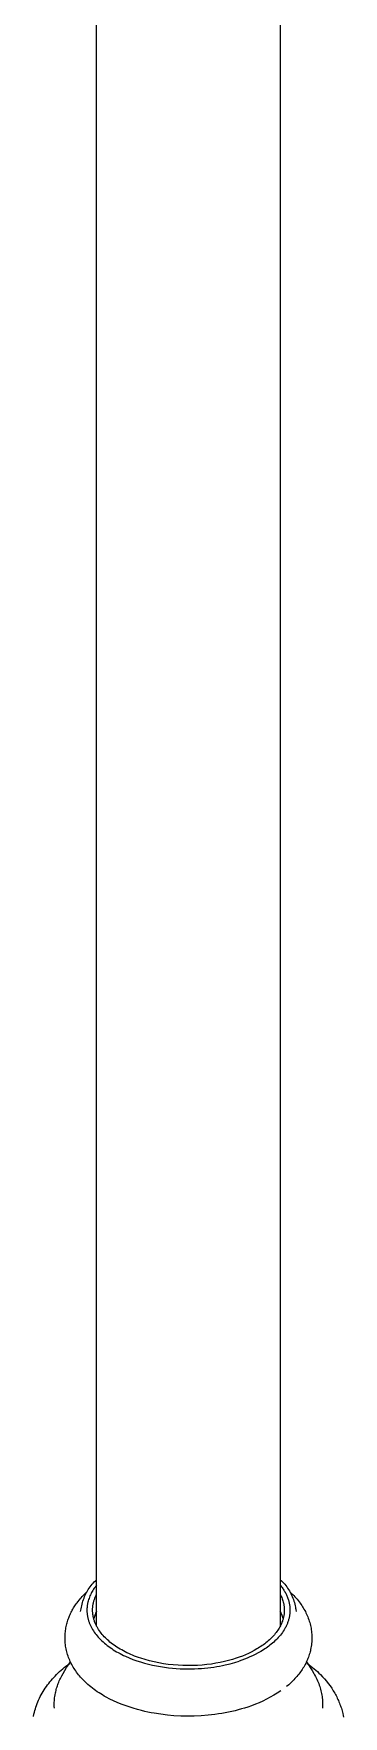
# Model space of a CAD drawing. Header units: millimetres. Extents: x -124 to 15640, y 659 to 4121.
# Drawn here: x 4044 to 4145, y 2777 to 3328 of the extents above; entities that cross this region are included whole.
import ezdxf

# ---------------------------------------------------------------- set-up
doc = ezdxf.new("R2010")
doc.units = ezdxf.units.MM
doc.layers.add('ZANO_R', color=7, linetype='Continuous', lineweight=0)

msp = doc.modelspace()

# ---------------------------------------------------------------- linework, layer by layer
at = {"layer": 'ZANO_R'}
for p, q in [((4064.24, 2806.34), (4064.24, 3370.68)), ((4124.54, 3370.68), (4124.54, 2806.34)), ((4059.47, 2815.97), (4059.78, 2816.3)), ((4059.78, 2816.3), (4060.42, 2816.94)), ((4060.3, 2816), (4060.52, 2816.48)), ((4060.42, 2816.94), (4061.08, 2817.57)), ((4060.52, 2816.48), (4060.75, 2816.95)), ((4060.75, 2816.95), (4060.99, 2817.42)), ((4060.99, 2817.42), (4061.25, 2817.87)), ((4061.25, 2817.87), (4061.52, 2818.32)), ((4061.52, 2818.32), (4061.82, 2818.76)), ((4061.82, 2818.76), (4062.12, 2819.18)), ((4062.22, 2816.58), (4062.05, 2816.2)), ((4062.12, 2819.18), (4062.44, 2819.6)), ((4062.4, 2816.95), (4062.22, 2816.58)), ((4062.6, 2817.32), (4062.4, 2816.95)), ((4062.44, 2819.6), (4062.77, 2820.01)), ((4062.8, 2817.68), (4062.6, 2817.32)), ((4062.77, 2820.01), (4063.12, 2820.4)), ((4063.02, 2818.04), (4062.8, 2817.68)), ((4063.24, 2818.39), (4063.02, 2818.04)), ((4063.12, 2820.4), (4063.48, 2820.78)), ((4063.48, 2818.74), (4063.24, 2818.39)), ((4063.48, 2820.78), (4063.85, 2821.15)), ((4063.72, 2819.08), (4063.48, 2818.74)), ((4063.98, 2819.41), (4063.72, 2819.08)), ((4063.85, 2821.15), (4064.24, 2821.51)), ((4063.9, 2816.04), (4064.01, 2816.27)), ((4064.24, 2819.74), (4063.98, 2819.41)), ((4064.01, 2816.27), (4064.12, 2816.51)), ((4064.12, 2816.51), (4064.24, 2816.74)), ((4124.54, 2821.51), (4124.92, 2821.15)), ((4124.54, 2819.74), (4124.75, 2819.48)), ((4124.54, 2816.74), (4124.71, 2816.39)), ((4124.71, 2816.39), (4124.88, 2816.03)), ((4124.75, 2819.48), (4124.95, 2819.22)), ((4124.92, 2821.15), (4125.3, 2820.78)), ((4124.95, 2819.22), (4125.14, 2818.95)), ((4125.14, 2818.95), (4125.33, 2818.69)), ((4125.3, 2820.78), (4125.66, 2820.4)), ((4125.33, 2818.69), (4125.51, 2818.42)), ((4125.51, 2818.42), (4125.69, 2818.15)), ((4125.66, 2820.4), (4126, 2820.01)), ((4125.69, 2818.15), (4125.85, 2817.88)), ((4125.85, 2817.88), (4126.01, 2817.61)), ((4126, 2820.01), (4126.34, 2819.6)), ((4126.01, 2817.61), (4126.17, 2817.34)), ((4126.17, 2817.34), (4126.31, 2817.07)), ((4126.31, 2817.07), (4126.45, 2816.8)), ((4126.34, 2819.6), (4126.66, 2819.18)), ((4126.45, 2816.8), (4126.58, 2816.52)), ((4126.58, 2816.52), (4126.7, 2816.25)), ((4126.66, 2819.18), (4126.96, 2818.76)), ((4126.96, 2818.76), (4127.25, 2818.32)), ((4127.25, 2818.32), (4127.53, 2817.87)), ((4127.53, 2817.87), (4127.79, 2817.42)), ((4127.69, 2817.57), (4128.16, 2817.13)), ((4127.79, 2817.42), (4128.03, 2816.95)), ((4128.03, 2816.95), (4128.26, 2816.48)), ((4128.16, 2817.13), (4128.62, 2816.68)), ((4128.26, 2816.48), (4128.47, 2816)), ((4128.62, 2816.68), (4128.99, 2816.3)), ((4128.99, 2816.3), (4129.35, 2815.92)), ((4055.72, 2810.48), (4055.89, 2810.85)), ((4055.89, 2810.85), (4056.08, 2811.21)), ((4056.08, 2811.21), (4056.27, 2811.57)), ((4056.27, 2811.57), (4056.47, 2811.92)), ((4056.47, 2811.92), (4056.68, 2812.27)), ((4056.68, 2812.27), (4056.9, 2812.62)), ((4056.9, 2812.62), (4057.12, 2812.97)), ((4057.12, 2812.97), (4057.35, 2813.31)), ((4057.35, 2813.31), (4057.58, 2813.64)), ((4057.58, 2813.64), (4057.82, 2813.97)), ((4057.82, 2813.97), (4058.07, 2814.3)), ((4058.07, 2814.3), (4058.58, 2814.94)), ((4058.58, 2814.94), (4058.87, 2815.29)), ((4058.87, 2815.29), (4059.17, 2815.63)), ((4058.99, 2811.11), (4059.27, 2812.4)), ((4059.17, 2815.63), (4059.47, 2815.97)), ((4059.21, 2811.96), (4059.29, 2812.48)), ((4059.29, 2812.48), (4059.38, 2812.99)), ((4059.38, 2812.99), (4059.49, 2813.51)), ((4059.49, 2813.51), (4059.62, 2814.02)), ((4059.62, 2814.02), (4059.77, 2814.52)), ((4059.77, 2814.52), (4059.93, 2815.02)), ((4059.93, 2815.02), (4060.11, 2815.51)), ((4060.11, 2815.51), (4060.3, 2816)), ((4061.07, 2811.94), (4061.06, 2811.73)), ((4061.06, 2811.73), (4061.06, 2811.52)), ((4061.06, 2811.52), (4061.06, 2811.3)), ((4061.06, 2811.3), (4061.07, 2811.09)), ((4061.08, 2812.15), (4061.07, 2811.94)), ((4061.07, 2811.09), (4061.08, 2810.87)), ((4061.09, 2812.36), (4061.08, 2812.15)), ((4061.08, 2810.87), (4061.1, 2810.66)), ((4061.11, 2812.58), (4061.09, 2812.36)), ((4061.13, 2812.78), (4061.11, 2812.58)), ((4061.16, 2812.99), (4061.13, 2812.78)), ((4061.19, 2813.2), (4061.16, 2812.99)), ((4061.22, 2813.41), (4061.19, 2813.2)), ((4061.25, 2813.61), (4061.22, 2813.41)), ((4061.3, 2813.82), (4061.25, 2813.61)), ((4061.34, 2814.02), (4061.3, 2813.82)), ((4061.39, 2814.23), (4061.34, 2814.02)), ((4061.44, 2814.43), (4061.39, 2814.23)), ((4061.49, 2814.63), (4061.44, 2814.43)), ((4061.61, 2815.03), (4061.49, 2814.63)), ((4061.75, 2815.42), (4061.61, 2815.03)), ((4061.89, 2815.81), (4061.75, 2815.42)), ((4062.05, 2816.2), (4061.89, 2815.81)), ((4062.92, 2811.74), (4062.93, 2811.98)), ((4062.92, 2811.5), (4062.92, 2811.74)), ((4062.93, 2811.27), (4062.92, 2811.5)), ((4062.93, 2811.98), (4062.94, 2812.22)), ((4062.93, 2811.03), (4062.93, 2811.27)), ((4062.95, 2810.79), (4062.93, 2811.03)), ((4062.94, 2812.22), (4062.96, 2812.46)), ((4062.97, 2810.55), (4062.95, 2810.79)), ((4062.96, 2812.46), (4062.99, 2812.7)), ((4062.99, 2812.7), (4063.02, 2812.94)), ((4063.02, 2812.94), (4063.05, 2813.18)), ((4063.05, 2813.18), (4063.09, 2813.42)), ((4063.09, 2813.42), (4063.14, 2813.66)), ((4063.14, 2813.66), (4063.19, 2813.9)), ((4063.19, 2813.9), (4063.24, 2814.14)), ((4063.24, 2814.14), (4063.31, 2814.38)), ((4063.31, 2814.38), (4063.38, 2814.62)), ((4063.38, 2814.62), (4063.45, 2814.86)), ((4063.45, 2814.86), (4063.53, 2815.09)), ((4063.53, 2815.09), (4063.61, 2815.33)), ((4063.61, 2815.33), (4063.7, 2815.57)), ((4063.7, 2815.57), (4063.8, 2815.8)), ((4063.8, 2815.8), (4063.9, 2816.04)), ((4064.07, 2810.86), (4063.91, 2810.52)), ((4064.24, 2811.19), (4064.07, 2810.86)), ((4124.7, 2810.86), (4124.54, 2811.19)), ((4124.86, 2810.52), (4124.7, 2810.86)), ((4124.88, 2816.03), (4125.03, 2815.67)), ((4125.03, 2815.67), (4125.17, 2815.3)), ((4125.17, 2815.3), (4125.3, 2814.94)), ((4125.3, 2814.94), (4125.42, 2814.56)), ((4125.42, 2814.56), (4125.52, 2814.19)), ((4125.52, 2814.19), (4125.56, 2814)), ((4125.56, 2814), (4125.61, 2813.81)), ((4125.61, 2813.81), (4125.65, 2813.62)), ((4125.65, 2813.62), (4125.68, 2813.43)), ((4125.68, 2813.43), (4125.72, 2813.24)), ((4125.72, 2813.24), (4125.74, 2813.05)), ((4125.74, 2813.05), (4125.77, 2812.86)), ((4125.77, 2812.86), (4125.79, 2812.67)), ((4125.79, 2812.67), (4125.81, 2812.47)), ((4125.81, 2812.47), (4125.83, 2812.28)), ((4125.83, 2810.92), (4125.82, 2810.72)), ((4125.83, 2812.28), (4125.84, 2812.09)), ((4125.84, 2811.11), (4125.83, 2810.92)), ((4125.84, 2812.09), (4125.85, 2811.89)), ((4125.85, 2811.31), (4125.84, 2811.11)), ((4125.85, 2811.89), (4125.85, 2811.7)), ((4125.85, 2811.7), (4125.85, 2811.5)), ((4125.85, 2811.5), (4125.85, 2811.31)), ((4126.7, 2816.25), (4126.82, 2815.97)), ((4126.82, 2815.97), (4126.93, 2815.7)), ((4126.93, 2815.7), (4127.03, 2815.42)), ((4127.03, 2815.42), (4127.12, 2815.15)), ((4127.12, 2815.15), (4127.21, 2814.87)), ((4127.21, 2814.87), (4127.29, 2814.6)), ((4127.29, 2814.6), (4127.36, 2814.32)), ((4127.36, 2814.32), (4127.43, 2814.05)), ((4127.43, 2814.05), (4127.49, 2813.77)), ((4127.49, 2813.77), (4127.54, 2813.5)), ((4127.54, 2813.5), (4127.59, 2813.22)), ((4127.59, 2813.22), (4127.62, 2812.95)), ((4127.62, 2812.95), (4127.66, 2812.68)), ((4127.66, 2812.68), (4127.68, 2812.4)), ((4127.69, 2810.79), (4127.67, 2810.52)), ((4127.68, 2812.4), (4127.7, 2812.13)), ((4127.7, 2811.05), (4127.69, 2810.79)), ((4127.7, 2812.13), (4127.71, 2811.86)), ((4127.71, 2811.32), (4127.7, 2811.05)), ((4127.71, 2811.86), (4127.71, 2811.59)), ((4127.71, 2811.59), (4127.71, 2811.32)), ((4128.47, 2816), (4128.67, 2815.51)), ((4128.67, 2815.51), (4128.85, 2815.02)), ((4128.85, 2815.02), (4129.01, 2814.52)), ((4129.01, 2814.52), (4129.15, 2814.02)), ((4129.15, 2814.02), (4129.28, 2813.51)), ((4129.28, 2813.51), (4129.39, 2812.99)), ((4129.35, 2815.92), (4129.7, 2815.52)), ((4129.39, 2812.99), (4129.49, 2812.48)), ((4129.49, 2812.48), (4129.56, 2811.96)), ((4129.51, 2812.4), (4129.78, 2811.11)), ((4129.7, 2815.52), (4130.05, 2815.12)), ((4130.05, 2815.12), (4130.38, 2814.72)), ((4130.38, 2814.72), (4130.7, 2814.31)), ((4130.7, 2814.31), (4131.02, 2813.89)), ((4131.02, 2813.89), (4131.32, 2813.46)), ((4131.32, 2813.46), (4131.58, 2813.08)), ((4131.58, 2813.08), (4131.84, 2812.69)), ((4131.84, 2812.69), (4132.08, 2812.29)), ((4132.08, 2812.29), (4132.32, 2811.89)), ((4132.32, 2811.89), (4132.55, 2811.49)), ((4132.55, 2811.49), (4132.77, 2811.08)), ((4132.77, 2811.08), (4132.97, 2810.66)), ((4054.04, 2804.91), (4054.1, 2805.35)), ((4054.1, 2805.35), (4054.18, 2805.79)), ((4054.18, 2805.79), (4054.27, 2806.23)), ((4054.27, 2806.23), (4054.36, 2806.63)), ((4054.36, 2806.63), (4054.46, 2807.03)), ((4054.46, 2807.03), (4054.56, 2807.43)), ((4054.56, 2807.43), (4054.68, 2807.83)), ((4054.68, 2807.83), (4054.8, 2808.22)), ((4054.8, 2808.22), (4054.94, 2808.6)), ((4054.94, 2808.6), (4055.08, 2808.99)), ((4055.08, 2808.99), (4055.23, 2809.37)), ((4055.23, 2809.37), (4055.38, 2809.74)), ((4055.38, 2809.74), (4055.55, 2810.12)), ((4055.55, 2810.12), (4055.72, 2810.48)), ((4061.1, 2810.66), (4061.12, 2810.44)), ((4061.12, 2810.44), (4061.14, 2810.22)), ((4061.14, 2810.22), (4061.17, 2810.01)), ((4061.17, 2810.01), (4061.2, 2809.79)), ((4061.2, 2809.79), (4061.24, 2809.57)), ((4061.24, 2809.57), (4061.28, 2809.35)), ((4061.28, 2809.35), (4061.32, 2809.14)), ((4061.32, 2809.14), (4061.37, 2808.92)), ((4061.37, 2808.92), (4061.43, 2808.7)), ((4061.43, 2808.7), (4061.49, 2808.48)), ((4061.49, 2808.48), (4061.55, 2808.26)), ((4061.55, 2808.26), (4061.62, 2808.04)), ((4061.62, 2808.04), (4061.69, 2807.83)), ((4061.69, 2807.83), (4061.77, 2807.61)), ((4061.77, 2807.61), (4061.85, 2807.39)), ((4061.85, 2807.39), (4061.93, 2807.17)), ((4061.93, 2807.17), (4062.02, 2806.95)), ((4062.02, 2806.95), (4062.12, 2806.74)), ((4062.12, 2806.74), (4062.22, 2806.52)), ((4062.22, 2806.52), (4062.32, 2806.3)), ((4062.32, 2806.3), (4062.43, 2806.08)), ((4062.43, 2806.08), (4062.66, 2805.65)), ((4062.66, 2805.65), (4062.91, 2805.22)), ((4062.99, 2810.32), (4062.97, 2810.55)), ((4063.02, 2810.08), (4062.99, 2810.32)), ((4063.06, 2809.85), (4063.02, 2810.08)), ((4063.1, 2809.61), (4063.06, 2809.85)), ((4063.15, 2809.38), (4063.1, 2809.61)), ((4063.2, 2809.15), (4063.15, 2809.38)), ((4063.25, 2808.92), (4063.2, 2809.15)), ((4063.31, 2808.69), (4063.25, 2808.92)), ((4063.39, 2809.13), (4063.29, 2808.77)), ((4063.38, 2808.46), (4063.31, 2808.69)), ((4063.45, 2808.23), (4063.38, 2808.46)), ((4063.51, 2809.48), (4063.39, 2809.13)), ((4063.52, 2808.01), (4063.45, 2808.23)), ((4063.63, 2809.83), (4063.51, 2809.48)), ((4063.6, 2807.78), (4063.52, 2808.01)), ((4063.69, 2807.56), (4063.6, 2807.78)), ((4063.77, 2810.18), (4063.63, 2809.83)), ((4063.78, 2807.34), (4063.69, 2807.56)), ((4063.91, 2810.52), (4063.77, 2810.18)), ((4063.87, 2807.11), (4063.78, 2807.34)), ((4063.97, 2806.89), (4063.87, 2807.11)), ((4064.07, 2806.68), (4063.97, 2806.89)), ((4064.18, 2806.46), (4064.07, 2806.68)), ((4064.29, 2806.24), (4064.18, 2806.46)), ((4064.41, 2806.03), (4064.29, 2806.24)), ((4064.52, 2805.82), (4064.41, 2806.03)), ((4064.65, 2805.61), (4064.52, 2805.82)), ((4064.91, 2805.19), (4064.65, 2805.61)), ((4123.95, 2805.32), (4123.7, 2804.95)), ((4124.17, 2805.69), (4123.95, 2805.32)), ((4124.39, 2806.07), (4124.17, 2805.69)), ((4124.59, 2806.44), (4124.39, 2806.07)), ((4124.77, 2806.83), (4124.59, 2806.44)), ((4124.95, 2807.21), (4124.77, 2806.83)), ((4125.01, 2810.18), (4124.86, 2810.52)), ((4125.1, 2807.6), (4124.95, 2807.21)), ((4125.14, 2809.83), (4125.01, 2810.18)), ((4125.24, 2807.98), (4125.1, 2807.6)), ((4125.27, 2809.48), (4125.14, 2809.83)), ((4125.31, 2808.18), (4125.24, 2807.98)), ((4125.38, 2809.13), (4125.27, 2809.48)), ((4125.37, 2808.37), (4125.31, 2808.18)), ((4125.43, 2808.57), (4125.37, 2808.37)), ((4125.48, 2808.77), (4125.38, 2809.13)), ((4125.48, 2808.76), (4125.43, 2808.57)), ((4125.53, 2808.96), (4125.48, 2808.76)), ((4125.58, 2809.15), (4125.53, 2808.96)), ((4125.62, 2809.35), (4125.58, 2809.15)), ((4125.66, 2809.55), (4125.62, 2809.35)), ((4125.7, 2809.74), (4125.66, 2809.55)), ((4125.73, 2809.94), (4125.7, 2809.74)), ((4125.76, 2810.13), (4125.73, 2809.94)), ((4125.78, 2810.33), (4125.76, 2810.13)), ((4125.8, 2810.53), (4125.78, 2810.33)), ((4125.93, 2805.33), (4125.79, 2805.1)), ((4125.82, 2810.72), (4125.8, 2810.53)), ((4126.06, 2805.56), (4125.93, 2805.33)), ((4126.19, 2805.79), (4126.06, 2805.56)), ((4126.31, 2806.02), (4126.19, 2805.79)), ((4126.43, 2806.25), (4126.31, 2806.02)), ((4126.54, 2806.49), (4126.43, 2806.25)), ((4126.65, 2806.73), (4126.54, 2806.49)), ((4126.76, 2806.97), (4126.65, 2806.73)), ((4126.86, 2807.21), (4126.76, 2806.97)), ((4126.95, 2807.45), (4126.86, 2807.21)), ((4127.04, 2807.7), (4126.95, 2807.45)), ((4127.13, 2807.95), (4127.04, 2807.7)), ((4127.21, 2808.2), (4127.13, 2807.95)), ((4127.28, 2808.45), (4127.21, 2808.2)), ((4127.35, 2808.7), (4127.28, 2808.45)), ((4127.41, 2808.96), (4127.35, 2808.7)), ((4127.47, 2809.22), (4127.41, 2808.96)), ((4127.52, 2809.47), (4127.47, 2809.22)), ((4127.57, 2809.73), (4127.52, 2809.47)), ((4127.61, 2810), (4127.57, 2809.73)), ((4127.64, 2810.26), (4127.61, 2810)), ((4127.67, 2810.52), (4127.64, 2810.26)), ((4132.97, 2810.66), (4133.17, 2810.24)), ((4133.17, 2810.24), (4133.37, 2809.8)), ((4133.37, 2809.8), (4133.56, 2809.35)), ((4133.56, 2809.35), (4133.73, 2808.89)), ((4133.73, 2808.89), (4133.9, 2808.43)), ((4133.9, 2808.43), (4134.05, 2807.97)), ((4134.05, 2807.97), (4134.19, 2807.5)), ((4134.19, 2807.5), (4134.32, 2807.03)), ((4134.32, 2807.03), (4134.43, 2806.56)), ((4134.43, 2806.56), (4134.54, 2806.08)), ((4134.54, 2806.08), (4134.63, 2805.6)), ((4134.63, 2805.6), (4134.71, 2805.12)), ((4053.87, 2802.68), (4053.88, 2803.12)), ((4053.87, 2802.19), (4053.87, 2802.68)), ((4053.89, 2801.71), (4053.87, 2802.19)), ((4053.88, 2803.12), (4053.91, 2803.57)), ((4053.91, 2801.23), (4053.89, 2801.71)), ((4053.91, 2803.57), (4053.94, 2804.02)), ((4053.95, 2800.74), (4053.91, 2801.23)), ((4053.94, 2804.02), (4053.98, 2804.46)), ((4054.01, 2800.26), (4053.95, 2800.74)), ((4053.98, 2804.46), (4054.04, 2804.91)), ((4054.07, 2799.78), (4054.01, 2800.26)), ((4054.15, 2799.31), (4054.07, 2799.78)), ((4062.91, 2805.22), (4063.18, 2804.8)), ((4063.18, 2804.8), (4063.46, 2804.37)), ((4063.46, 2804.37), (4063.77, 2803.95)), ((4063.77, 2803.95), (4064.09, 2803.53)), ((4064.09, 2803.53), (4064.42, 2803.12)), ((4064.42, 2803.12), (4064.78, 2802.71)), ((4064.78, 2802.71), (4065.15, 2802.31)), ((4065.18, 2804.78), (4064.91, 2805.19)), ((4065.15, 2802.31), (4065.54, 2801.91)), ((4065.47, 2804.38), (4065.18, 2804.78)), ((4065.77, 2803.99), (4065.47, 2804.38)), ((4065.54, 2801.91), (4065.94, 2801.52)), ((4066.09, 2803.6), (4065.77, 2803.99)), ((4065.94, 2801.52), (4066.36, 2801.13)), ((4066.42, 2803.22), (4066.09, 2803.6)), ((4066.36, 2801.13), (4066.8, 2800.75)), ((4066.76, 2802.85), (4066.42, 2803.22)), ((4067.11, 2802.49), (4066.76, 2802.85)), ((4066.8, 2800.75), (4067.25, 2800.37)), ((4067.47, 2802.14), (4067.11, 2802.49)), ((4067.25, 2800.37), (4067.72, 2800)), ((4067.84, 2801.79), (4067.47, 2802.14)), ((4067.72, 2800), (4068.2, 2799.64)), ((4068.22, 2801.45), (4067.84, 2801.79)), ((4068.63, 2801.11), (4068.22, 2801.45)), ((4069.05, 2800.77), (4068.63, 2801.11)), ((4069.49, 2800.43), (4069.05, 2800.77)), ((4069.95, 2800.1), (4069.49, 2800.43)), ((4070.42, 2799.77), (4069.95, 2800.1)), ((4070.91, 2799.45), (4070.42, 2799.77)), ((4118.61, 2799.95), (4118.18, 2799.66)), ((4119.02, 2800.24), (4118.61, 2799.95)), ((4119.43, 2800.54), (4119.02, 2800.24)), ((4119.82, 2800.85), (4119.43, 2800.54)), ((4120.21, 2801.16), (4119.82, 2800.85)), ((4120.58, 2801.48), (4120.21, 2801.16)), ((4120.73, 2799.76), (4120.31, 2799.45)), ((4120.95, 2801.8), (4120.58, 2801.48)), ((4121.15, 2800.08), (4120.73, 2799.76)), ((4121.3, 2802.13), (4120.95, 2801.8)), ((4121.56, 2800.41), (4121.15, 2800.08)), ((4121.65, 2802.47), (4121.3, 2802.13)), ((4121.97, 2800.74), (4121.56, 2800.41)), ((4121.98, 2802.81), (4121.65, 2802.47)), ((4122.37, 2801.09), (4121.97, 2800.74)), ((4122.3, 2803.15), (4121.98, 2802.81)), ((4122.6, 2803.5), (4122.3, 2803.15)), ((4122.76, 2801.45), (4122.37, 2801.09)), ((4122.9, 2803.86), (4122.6, 2803.5)), ((4123.14, 2801.82), (4122.76, 2801.45)), ((4123.18, 2804.22), (4122.9, 2803.86)), ((4123.52, 2802.19), (4123.14, 2801.82)), ((4123.45, 2804.58), (4123.18, 2804.22)), ((4123.7, 2804.95), (4123.45, 2804.58)), ((4123.88, 2802.58), (4123.52, 2802.19)), ((4124.23, 2802.98), (4123.88, 2802.58)), ((4124.57, 2803.38), (4124.23, 2802.98)), ((4124.9, 2803.8), (4124.57, 2803.38)), ((4125.21, 2804.23), (4124.9, 2803.8)), ((4125.51, 2804.66), (4125.21, 2804.23)), ((4125.79, 2805.1), (4125.51, 2804.66)), ((4134.76, 2800.19), (4134.69, 2799.69)), ((4134.71, 2805.12), (4134.77, 2804.63)), ((4134.82, 2800.68), (4134.76, 2800.19)), ((4134.77, 2804.63), (4134.82, 2804.14)), ((4134.82, 2804.14), (4134.86, 2803.66)), ((4134.86, 2801.18), (4134.82, 2800.68)), ((4134.86, 2803.66), (4134.89, 2803.17)), ((4134.89, 2801.68), (4134.86, 2801.18)), ((4134.89, 2803.17), (4134.9, 2802.68)), ((4134.9, 2802.18), (4134.89, 2801.68)), ((4134.9, 2802.68), (4134.9, 2802.18)), ((4054.24, 2798.83), (4054.15, 2799.31)), ((4054.34, 2798.36), (4054.24, 2798.83)), ((4054.46, 2797.89), (4054.34, 2798.36)), ((4054.58, 2797.43), (4054.46, 2797.89)), ((4054.72, 2796.97), (4054.58, 2797.43)), ((4054.88, 2796.51), (4054.72, 2796.97)), ((4055.04, 2796.05), (4054.88, 2796.51)), ((4055.01, 2793.68), (4055.66, 2794.59)), ((4055.22, 2795.61), (4055.04, 2796.05)), ((4055.4, 2795.16), (4055.22, 2795.61)), ((4055.61, 2794.7), (4055.4, 2795.16)), ((4055.83, 2794.25), (4055.61, 2794.7)), ((4056.06, 2793.8), (4055.83, 2794.25)), ((4068.2, 2799.64), (4068.69, 2799.29)), ((4068.69, 2799.29), (4069.2, 2798.94)), ((4069.2, 2798.94), (4069.72, 2798.6)), ((4069.72, 2798.6), (4070.25, 2798.27)), ((4070.25, 2798.27), (4070.8, 2797.95)), ((4070.8, 2797.95), (4071.36, 2797.64)), ((4071.42, 2799.13), (4070.91, 2799.45)), ((4071.36, 2797.64), (4071.92, 2797.33)), ((4071.94, 2798.81), (4071.42, 2799.13)), ((4071.92, 2797.33), (4072.5, 2797.03)), ((4072.48, 2798.5), (4071.94, 2798.81)), ((4073.04, 2798.2), (4072.48, 2798.5)), ((4072.5, 2797.03), (4073.08, 2796.75)), ((4073.61, 2797.9), (4073.04, 2798.2)), ((4073.08, 2796.75), (4073.68, 2796.47)), ((4074.2, 2797.61), (4073.61, 2797.9)), ((4073.68, 2796.47), (4074.89, 2795.94)), ((4074.8, 2797.33), (4074.2, 2797.61)), ((4075.42, 2797.05), (4074.8, 2797.33)), ((4074.89, 2795.94), (4076.13, 2795.44)), ((4076.05, 2796.78), (4075.42, 2797.05)), ((4076.7, 2796.52), (4076.05, 2796.78)), ((4076.13, 2795.44), (4077.4, 2794.99)), ((4077.36, 2796.27), (4076.7, 2796.52)), ((4078.04, 2796.02), (4077.36, 2796.27)), ((4077.4, 2794.99), (4078.68, 2794.57)), ((4078.73, 2795.79), (4078.04, 2796.02)), ((4078.68, 2794.57), (4079.98, 2794.19)), ((4080.14, 2795.35), (4078.73, 2795.79)), ((4081.6, 2794.94), (4080.14, 2795.35)), ((4083.1, 2794.59), (4081.6, 2794.94)), ((4084.63, 2794.27), (4083.1, 2794.59)), ((4086.19, 2794), (4084.63, 2794.27)), ((4104.85, 2794.41), (4103.42, 2794.14)), ((4106.23, 2794.71), (4104.85, 2794.41)), ((4107.56, 2795.04), (4106.23, 2794.71)), ((4108.84, 2795.41), (4107.56, 2795.04)), ((4108.04, 2793.99), (4109.57, 2794.42)), ((4110.07, 2795.79), (4108.84, 2795.41)), ((4109.57, 2794.42), (4111, 2794.86)), ((4111.09, 2796.15), (4110.07, 2795.79)), ((4111.87, 2795.16), (4111, 2794.86)), ((4112.09, 2796.52), (4111.09, 2796.15)), ((4112.75, 2795.49), (4111.87, 2795.16)), ((4113.08, 2796.93), (4112.09, 2796.52)), ((4113.64, 2795.84), (4112.75, 2795.49)), ((4114.06, 2797.36), (4113.08, 2796.93)), ((4114.54, 2796.22), (4113.64, 2795.84)), ((4115.02, 2797.83), (4114.06, 2797.36)), ((4115.43, 2796.62), (4114.54, 2796.22)), ((4115.95, 2798.31), (4115.02, 2797.83)), ((4116.33, 2797.06), (4115.43, 2796.62)), ((4116.87, 2798.83), (4115.95, 2798.31)), ((4117.23, 2797.53), (4116.33, 2797.06)), ((4117.31, 2799.1), (4116.87, 2798.83)), ((4118.12, 2798.04), (4117.23, 2797.53)), ((4117.75, 2799.38), (4117.31, 2799.1)), ((4118.18, 2799.66), (4117.75, 2799.38)), ((4119.01, 2798.57), (4118.12, 2798.04)), ((4119.44, 2798.86), (4119.01, 2798.57)), ((4119.88, 2799.15), (4119.44, 2798.86)), ((4120.31, 2799.45), (4119.88, 2799.15)), ((4133.08, 2794.51), (4132.88, 2794.11)), ((4133.27, 2794.93), (4133.08, 2794.51)), ((4133.11, 2794.58), (4133.77, 2793.68)), ((4133.45, 2795.34), (4133.27, 2794.93)), ((4133.62, 2795.75), (4133.45, 2795.34)), ((4133.78, 2796.17), (4133.62, 2795.75)), ((4133.92, 2796.58), (4133.78, 2796.17)), ((4134.06, 2797), (4133.92, 2796.58)), ((4134.19, 2797.43), (4134.06, 2797)), ((4134.31, 2797.85), (4134.19, 2797.43)), ((4134.41, 2798.28), (4134.31, 2797.85)), ((4134.51, 2798.71), (4134.41, 2798.28)), ((4134.61, 2799.2), (4134.51, 2798.71)), ((4134.69, 2799.69), (4134.61, 2799.2)), ((4049.33, 2788.56), (4049.74, 2789.04)), ((4049.74, 2789.04), (4050.17, 2789.52)), ((4050.17, 2789.52), (4050.61, 2789.98)), ((4050.61, 2789.98), (4051.05, 2790.44)), ((4051.05, 2790.44), (4051.55, 2790.93)), ((4051.55, 2790.93), (4052.06, 2791.41)), ((4051.99, 2788.37), (4052.18, 2788.79)), ((4052.06, 2791.41), (4052.58, 2791.88)), ((4052.18, 2788.79), (4052.37, 2789.2)), ((4052.37, 2789.2), (4052.77, 2789.99)), ((4052.58, 2791.88), (4053.11, 2792.34)), ((4052.77, 2789.99), (4053.22, 2790.84)), ((4053.11, 2792.34), (4053.64, 2792.79)), ((4053.22, 2790.84), (4053.78, 2791.8)), ((4053.64, 2792.79), (4054.18, 2793.23)), ((4053.78, 2791.8), (4054.38, 2792.75)), ((4054.18, 2793.23), (4054.74, 2793.66)), ((4054.38, 2792.75), (4055.01, 2793.68)), ((4054.74, 2793.66), (4055.29, 2794.08)), ((4056.3, 2793.35), (4056.06, 2793.8)), ((4056.56, 2792.92), (4056.3, 2793.35)), ((4056.82, 2792.49), (4056.56, 2792.92)), ((4057.09, 2792.06), (4056.82, 2792.49)), ((4057.38, 2791.64), (4057.09, 2792.06)), ((4057.68, 2791.23), (4057.38, 2791.64)), ((4057.98, 2790.82), (4057.68, 2791.23)), ((4058.3, 2790.41), (4057.98, 2790.82)), ((4058.63, 2790.02), (4058.3, 2790.41)), ((4058.96, 2789.63), (4058.63, 2790.02)), ((4059.31, 2789.24), (4058.96, 2789.63)), ((4059.67, 2788.86), (4059.31, 2789.24)), ((4060.03, 2788.49), (4059.67, 2788.86)), ((4079.98, 2794.19), (4081.29, 2793.85)), ((4081.29, 2793.85), (4082.6, 2793.55)), ((4082.6, 2793.55), (4083.92, 2793.28)), ((4083.92, 2793.28), (4085.23, 2793.04)), ((4085.23, 2793.04), (4086.53, 2792.84)), ((4087.77, 2793.78), (4086.19, 2794)), ((4086.53, 2792.84), (4087.83, 2792.68)), ((4089.37, 2793.61), (4087.77, 2793.78)), ((4087.83, 2792.68), (4089.11, 2792.54)), ((4089.11, 2792.54), (4090.38, 2792.44)), ((4090.98, 2793.48), (4089.37, 2793.61)), ((4090.38, 2792.44), (4091.63, 2792.37)), ((4092.59, 2793.41), (4090.98, 2793.48)), ((4091.63, 2792.37), (4092.85, 2792.32)), ((4094.2, 2793.38), (4092.59, 2793.41)), ((4092.85, 2792.32), (4094.06, 2792.3)), ((4094.06, 2792.3), (4095.24, 2792.31)), ((4095.79, 2793.39), (4094.2, 2793.38)), ((4095.24, 2792.31), (4096.4, 2792.34)), ((4097.37, 2793.46), (4095.79, 2793.39)), ((4096.4, 2792.34), (4097.53, 2792.39)), ((4098.93, 2793.57), (4097.37, 2793.46)), ((4097.53, 2792.39), (4098.63, 2792.46)), ((4098.63, 2792.46), (4099.7, 2792.55)), ((4100.46, 2793.72), (4098.93, 2793.57)), ((4099.7, 2792.55), (4100.75, 2792.66)), ((4101.96, 2793.91), (4100.46, 2793.72)), ((4100.75, 2792.66), (4101.76, 2792.78)), ((4101.76, 2792.78), (4102.75, 2792.92)), ((4103.42, 2794.14), (4101.96, 2793.91)), ((4102.75, 2792.92), (4103.7, 2793.07)), ((4103.7, 2793.07), (4104.63, 2793.23)), ((4104.63, 2793.23), (4105.53, 2793.41)), ((4105.53, 2793.41), (4106.39, 2793.59)), ((4106.39, 2793.59), (4108.04, 2793.99)), ((4129.03, 2788.78), (4128.69, 2788.44)), ((4129.36, 2789.12), (4129.03, 2788.78)), ((4129.68, 2789.48), (4129.36, 2789.12)), ((4130, 2789.84), (4129.68, 2789.48)), ((4130.31, 2790.21), (4130, 2789.84)), ((4130.61, 2790.59), (4130.31, 2790.21)), ((4130.91, 2790.97), (4130.61, 2790.59)), ((4131.19, 2791.35), (4130.91, 2790.97)), ((4131.47, 2791.75), (4131.19, 2791.35)), ((4131.74, 2792.15), (4131.47, 2791.75)), ((4131.98, 2792.53), (4131.74, 2792.15)), ((4132.22, 2792.92), (4131.98, 2792.53)), ((4132.45, 2793.31), (4132.22, 2792.92)), ((4132.67, 2793.71), (4132.45, 2793.31)), ((4132.88, 2794.11), (4132.67, 2793.71)), ((4133.48, 2794.09), (4134.03, 2793.67)), ((4133.77, 2793.68), (4134.39, 2792.75)), ((4134.03, 2793.67), (4134.58, 2793.24)), ((4134.39, 2792.75), (4134.99, 2791.8)), ((4134.58, 2793.24), (4135.13, 2792.8)), ((4134.99, 2791.8), (4135.55, 2790.84)), ((4135.13, 2792.8), (4135.66, 2792.35)), ((4135.55, 2790.84), (4135.82, 2790.34)), ((4135.66, 2792.35), (4136.18, 2791.89)), ((4135.82, 2790.34), (4136.09, 2789.84)), ((4136.09, 2789.84), (4136.32, 2789.38)), ((4136.18, 2791.89), (4136.7, 2791.42)), ((4136.32, 2789.38), (4136.54, 2788.91)), ((4136.54, 2788.91), (4136.75, 2788.45)), ((4136.7, 2791.42), (4137.21, 2790.94)), ((4137.21, 2790.94), (4137.71, 2790.45)), ((4137.71, 2790.45), (4138.39, 2789.74)), ((4138.39, 2789.74), (4139.05, 2789.02)), ((4139.05, 2789.02), (4139.68, 2788.28)), ((4045.48, 2782.68), (4045.76, 2783.25)), ((4045.76, 2783.25), (4046.06, 2783.82)), ((4046.06, 2783.82), (4046.38, 2784.38)), ((4046.38, 2784.38), (4046.7, 2784.93)), ((4046.7, 2784.93), (4047.04, 2785.48)), ((4047.04, 2785.48), (4047.4, 2786.02)), ((4047.4, 2786.02), (4047.76, 2786.54)), ((4047.76, 2786.54), (4048.13, 2787.06)), ((4048.13, 2787.06), (4048.52, 2787.57)), ((4048.52, 2787.57), (4048.92, 2788.07)), ((4048.92, 2788.07), (4049.33, 2788.56)), ((4050.46, 2782.79), (4050.52, 2783.25)), ((4050.52, 2783.25), (4050.61, 2783.86)), ((4050.61, 2783.86), (4050.73, 2784.47)), ((4050.73, 2784.47), (4050.82, 2784.85)), ((4050.82, 2784.85), (4050.91, 2785.23)), ((4050.91, 2785.23), (4051.01, 2785.61)), ((4051.01, 2785.61), (4051.12, 2786)), ((4051.12, 2786), (4051.24, 2786.38)), ((4051.24, 2786.38), (4051.37, 2786.77)), ((4051.37, 2786.77), (4051.51, 2787.16)), ((4051.51, 2787.16), (4051.66, 2787.56)), ((4051.66, 2787.56), (4051.82, 2787.96)), ((4051.82, 2787.96), (4051.99, 2788.37)), ((4060.47, 2788.05), (4060.03, 2788.49)), ((4060.93, 2787.62), (4060.47, 2788.05)), ((4061.4, 2787.2), (4060.93, 2787.62)), ((4061.88, 2786.79), (4061.4, 2787.2)), ((4062.38, 2786.39), (4061.88, 2786.79)), ((4062.88, 2785.99), (4062.38, 2786.39)), ((4063.4, 2785.6), (4062.88, 2785.99)), ((4063.93, 2785.22), (4063.4, 2785.6)), ((4064.47, 2784.84), (4063.93, 2785.22)), ((4065.03, 2784.48), (4064.47, 2784.84)), ((4065.59, 2784.12), (4065.03, 2784.48)), ((4066.17, 2783.77), (4065.59, 2784.12)), ((4066.76, 2783.42), (4066.17, 2783.77)), ((4067.36, 2783.09), (4066.76, 2783.42)), ((4122.4, 2783.66), (4121.23, 2783)), ((4123.55, 2784.36), (4122.4, 2783.66)), ((4124.67, 2785.1), (4123.55, 2784.36)), ((4127.3, 2787.14), (4126.57, 2786.52)), ((4128.01, 2787.77), (4127.3, 2787.14)), ((4128.35, 2788.1), (4128.01, 2787.77)), ((4128.69, 2788.44), (4128.35, 2788.1)), ((4136.75, 2788.45), (4136.95, 2787.97)), ((4136.95, 2787.97), (4137.14, 2787.49)), ((4137.14, 2787.49), (4137.32, 2787.01)), ((4137.32, 2787.01), (4137.48, 2786.55)), ((4137.48, 2786.55), (4137.62, 2786.09)), ((4137.62, 2786.09), (4137.76, 2785.62)), ((4137.76, 2785.62), (4137.88, 2785.15)), ((4137.88, 2785.15), (4138, 2784.68)), ((4138, 2784.68), (4138.1, 2784.2)), ((4138.1, 2784.2), (4138.18, 2783.73)), ((4138.18, 2783.73), (4138.26, 2783.25)), ((4138.26, 2783.25), (4138.32, 2782.8)), ((4139.68, 2788.28), (4140.29, 2787.52)), ((4140.29, 2787.52), (4140.86, 2786.75)), ((4140.86, 2786.75), (4141.41, 2785.97)), ((4141.41, 2785.97), (4141.67, 2785.57)), ((4141.67, 2785.57), (4141.93, 2785.17)), ((4141.93, 2785.17), (4142.17, 2784.77)), ((4142.17, 2784.77), (4142.41, 2784.36)), ((4142.41, 2784.36), (4142.64, 2783.96)), ((4142.64, 2783.96), (4142.85, 2783.56)), ((4142.85, 2783.56), (4143.06, 2783.16)), ((4043.68, 2777.43), (4043.86, 2778.19)), ((4043.86, 2778.19), (4044, 2778.72)), ((4044, 2778.72), (4044.15, 2779.23)), ((4044.15, 2779.23), (4044.31, 2779.75)), ((4044.31, 2779.75), (4044.51, 2780.34)), ((4044.51, 2780.34), (4044.73, 2780.93)), ((4044.73, 2780.93), (4044.96, 2781.52)), ((4044.96, 2781.52), (4045.21, 2782.1)), ((4045.21, 2782.1), (4045.48, 2782.68)), ((4050.34, 2780.96), (4050.35, 2781.41)), ((4050.34, 2780.5), (4050.34, 2780.96)), ((4050.35, 2780), (4050.34, 2780.5)), ((4050.35, 2781.41), (4050.38, 2781.87)), ((4050.37, 2779.47), (4050.35, 2780)), ((4050.38, 2781.87), (4050.41, 2782.33)), ((4050.41, 2782.33), (4050.46, 2782.79)), ((4068.59, 2782.44), (4067.36, 2783.09)), ((4069.79, 2781.86), (4068.59, 2782.44)), ((4071.02, 2781.31), (4069.79, 2781.86)), ((4072.28, 2780.79), (4071.02, 2781.31)), ((4073.57, 2780.3), (4072.28, 2780.79)), ((4074.89, 2779.84), (4073.57, 2780.3)), ((4076.24, 2779.41), (4074.89, 2779.84)), ((4077.62, 2779.01), (4076.24, 2779.41)), ((4079.02, 2778.64), (4077.62, 2779.01)), ((4080.05, 2778.4), (4079.02, 2778.64)), ((4081.09, 2778.17), (4080.05, 2778.4)), ((4082.13, 2777.96), (4081.09, 2778.17)), ((4083.18, 2777.77), (4082.13, 2777.96)), ((4085.31, 2777.44), (4083.18, 2777.77)), ((4105.33, 2777.72), (4104.22, 2777.55)), ((4106.43, 2777.92), (4105.33, 2777.72)), ((4107.53, 2778.13), (4106.43, 2777.92)), ((4108.61, 2778.37), (4107.53, 2778.13)), ((4109.68, 2778.62), (4108.61, 2778.37)), ((4110.74, 2778.89), (4109.68, 2778.62)), ((4111.78, 2779.18), (4110.74, 2778.89)), ((4112.82, 2779.49), (4111.78, 2779.18)), ((4113.84, 2779.82), (4112.82, 2779.49)), ((4115.11, 2780.25), (4113.84, 2779.82)), ((4116.37, 2780.72), (4115.11, 2780.25)), ((4117.61, 2781.23), (4116.37, 2780.72)), ((4118.84, 2781.78), (4117.61, 2781.23)), ((4120.04, 2782.37), (4118.84, 2781.78)), ((4121.23, 2783), (4120.04, 2782.37)), ((4138.32, 2782.8), (4138.36, 2782.34)), ((4138.36, 2782.34), (4138.4, 2781.87)), ((4138.4, 2781.87), (4138.42, 2781.4)), ((4138.42, 2780), (4138.4, 2779.47)), ((4138.42, 2781.4), (4138.43, 2780.95)), ((4138.43, 2780.5), (4138.42, 2780)), ((4138.43, 2780.95), (4138.43, 2780.5)), ((4143.06, 2783.16), (4143.26, 2782.75)), ((4143.26, 2782.75), (4143.45, 2782.34)), ((4143.45, 2782.34), (4143.64, 2781.93)), ((4143.64, 2781.93), (4143.81, 2781.52)), ((4143.81, 2781.52), (4143.98, 2781.1)), ((4143.98, 2781.1), (4144.14, 2780.68)), ((4144.14, 2780.68), (4144.3, 2780.26)), ((4144.3, 2780.26), (4144.44, 2779.83)), ((4144.44, 2779.83), (4144.58, 2779.4)), ((4144.58, 2779.4), (4144.7, 2778.97)), ((4144.7, 2778.97), (4144.82, 2778.54)), ((4144.82, 2778.54), (4144.93, 2778.11)), ((4144.93, 2778.11), (4145.04, 2777.67)), ((4043.55, 2776.72), (4043.68, 2777.43)), ((4087.47, 2777.17), (4085.31, 2777.44)), ((4089.64, 2776.98), (4087.47, 2777.17)), ((4091.84, 2776.86), (4089.64, 2776.98)), ((4094.04, 2776.82), (4091.84, 2776.86)), ((4096.26, 2776.84), (4094.04, 2776.82)), ((4098.56, 2776.95), (4096.26, 2776.84)), ((4100.85, 2777.13), (4098.56, 2776.95)), ((4101.98, 2777.25), (4100.85, 2777.13)), ((4103.1, 2777.39), (4101.98, 2777.25)), ((4104.22, 2777.55), (4103.1, 2777.39)), ((4145.04, 2777.67), (4145.16, 2777.09)), ((4145.16, 2777.09), (4145.26, 2776.51))]:
    msp.add_line(p, q, dxfattribs=at)

doc.saveas('drawing.dxf')
